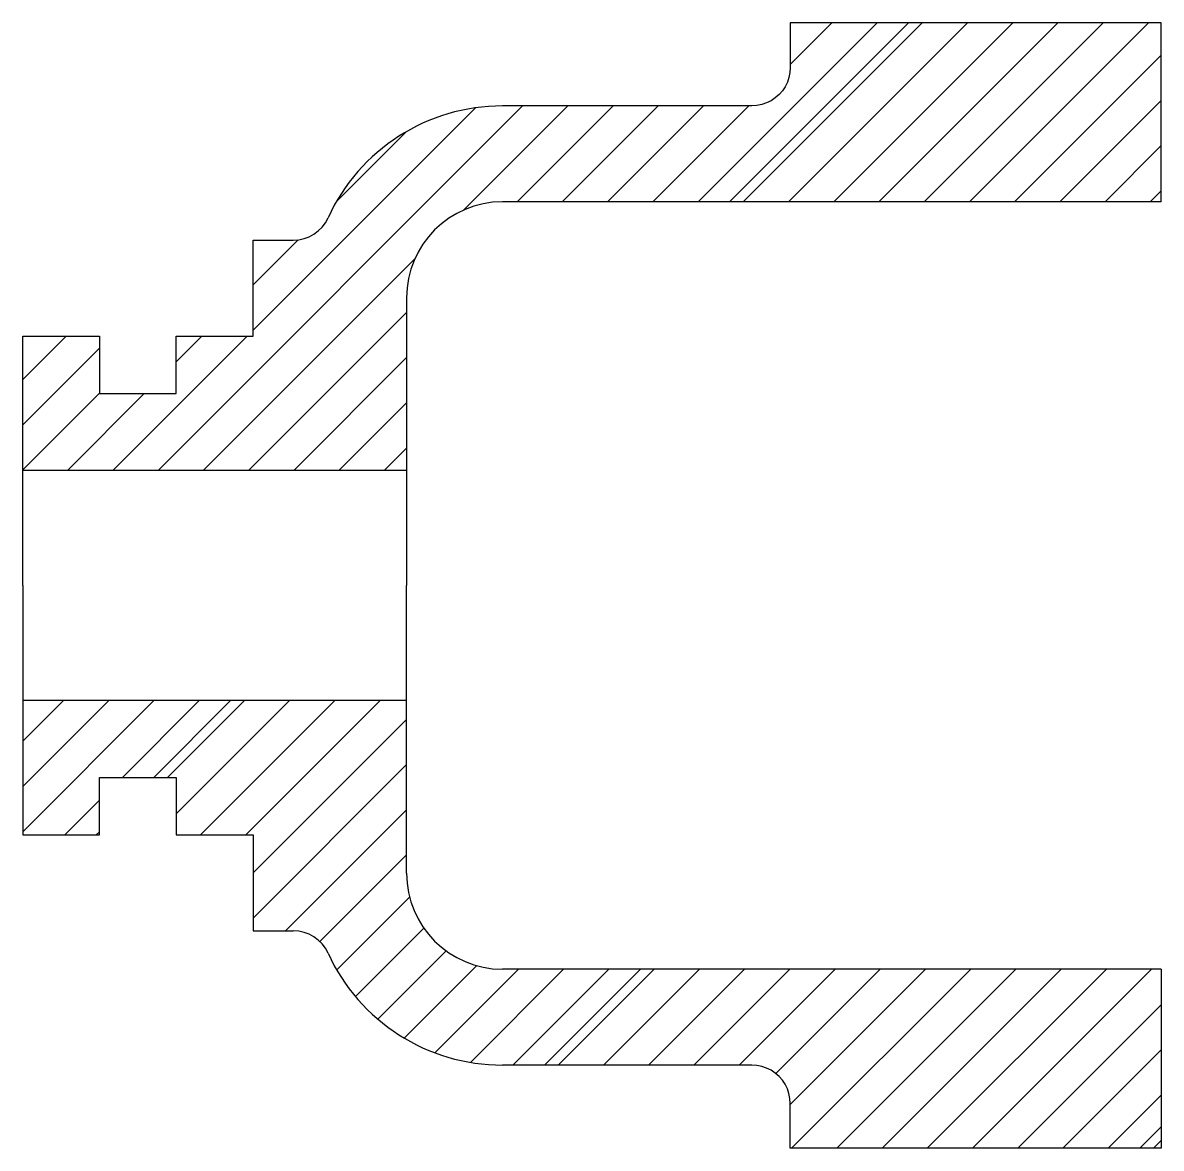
# Model space of a CAD drawing. Header units: centimetres. Extents: x 1916.8 to 2005.8, y 878.5 to 966.5.
import ezdxf

# ---------------------------------------------------------------- set-up
doc = ezdxf.new("R2010")
doc.units = ezdxf.units.CM
doc.layers.add('輪廓線', color=7, linetype='Continuous')

msp = doc.modelspace()

# ---------------------------------------------------------------- hatches: boundary and pattern name
h = msp.add_hatch()
h.set_pattern_fill('STEEL', color=256, scale=300)
h.set_pattern_definition([(45, (1916.83, 878.485), (-26.517, 26.517), []), (45, (1916.83, 897.235), (-26.517, 26.517), [])])
h.paths.add_polyline_path([(1946.83, 913.485), (1916.83, 913.485), (1916.83, 902.985), (1922.83, 902.985), (1922.83, 907.485), (1928.83, 907.485), (1928.83, 902.985), (1934.83, 902.985), (1934.83, 895.485), (1937.967, 895.485, -0.293253), (1940.694, 893.735, 0.293253), (1954.33, 884.985), (1958.83, 884.985), (1973.83, 884.985), (1974.222, 884.959), (1974.607, 884.883), (1974.978, 884.756), (1975.33, 884.583), (1975.657, 884.365), (1975.952, 884.106), (1976.21, 883.811), (1976.428, 883.485), (1976.602, 883.133), (1976.728, 882.761), (1976.805, 882.376), (1976.83, 881.985), (1976.83, 878.485), (2005.83, 878.485), (2005.83, 892.485), (1954.33, 892.485, -0.414214), (1946.83, 899.985)])
h.paths.add_polyline_path([(1954.33, 952.485), (2005.83, 952.485), (2005.83, 966.485), (1976.83, 966.485), (1976.83, 962.985), (1976.805, 962.593), (1976.728, 962.208), (1976.602, 961.837), (1976.428, 961.485), (1976.21, 961.158), (1975.952, 960.863), (1975.657, 960.605), (1975.33, 960.387), (1974.978, 960.213), (1974.607, 960.087), (1974.222, 960.01), (1973.83, 959.985), (1958.83, 959.985), (1954.33, 959.985, 0.293253), (1940.694, 951.235, -0.293253), (1937.967, 949.485), (1934.83, 949.485), (1934.83, 941.985), (1928.83, 941.985), (1928.83, 937.485), (1922.83, 937.485), (1922.83, 941.985), (1916.83, 941.985), (1916.83, 931.485), (1946.83, 931.485), (1946.83, 944.985, -0.414214)])
h = msp.add_hatch()
h.set_pattern_fill('ANSI31', scale=20)
h.set_pattern_definition([(45, (1916.8303, 878.4848), (-1.767767, 1.767767), [])])
h.paths.add_polyline_path([(1946.83, 944.985, -0.414214), (1954.33, 952.485), (2005.83, 952.485), (2005.83, 966.485), (1976.83, 966.485), (1976.83, 962.985), (1976.805, 962.593), (1976.728, 962.208), (1976.602, 961.837), (1976.428, 961.485), (1976.21, 961.158), (1975.952, 960.863), (1975.657, 960.605), (1975.33, 960.387), (1974.978, 960.213), (1974.607, 960.087), (1974.222, 960.01), (1973.83, 959.985), (1958.83, 959.985), (1954.33, 959.985, 0.293253), (1940.694, 951.235, -0.293253), (1937.967, 949.485), (1934.83, 949.485), (1934.83, 941.985), (1928.83, 941.985), (1928.83, 937.485), (1922.83, 937.485), (1922.83, 941.985), (1916.83, 941.985), (1916.83, 931.485), (1946.83, 931.485)])
h.paths.add_polyline_path([(1946.83, 913.485), (1916.83, 913.485), (1916.83, 902.985), (1922.83, 902.985), (1922.83, 907.485), (1928.83, 907.485), (1928.83, 902.985), (1934.83, 902.985), (1934.83, 895.485), (1937.967, 895.485, -0.293253), (1940.694, 893.735, 0.293253), (1954.33, 884.985), (1958.83, 884.985), (1973.83, 884.985), (1974.222, 884.959), (1974.607, 884.883), (1974.978, 884.756), (1975.33, 884.583), (1975.657, 884.365), (1975.952, 884.106), (1976.21, 883.811), (1976.428, 883.485), (1976.602, 883.133), (1976.728, 882.761), (1976.805, 882.376), (1976.83, 881.985), (1976.83, 878.485), (2005.83, 878.485), (2005.83, 892.485), (1954.33, 892.485, -0.414214), (1946.83, 899.985)])

# ---------------------------------------------------------------- linework, layer by layer
at = {"layer": '輪廓線'}
for p, q in [((2005.83, 966.485), (1976.83, 966.485)), ((1976.83, 966.485), (1976.83, 962.985)), ((2005.83, 952.485), (2005.83, 966.485)), ((1976.83, 962.985), (1976.805, 962.593)), ((1976.728, 962.208), (1976.602, 961.837)), ((1976.805, 962.593), (1976.728, 962.208)), ((1976.428, 961.485), (1976.21, 961.158)), ((1976.602, 961.837), (1976.428, 961.485)), ((1975.33, 960.387), (1974.978, 960.213)), ((1975.657, 960.605), (1975.33, 960.387)), ((1975.952, 960.863), (1975.657, 960.605)), ((1976.21, 961.158), (1975.952, 960.863)), ((1958.83, 959.985), (1954.33, 959.985)), ((1973.83, 959.985), (1958.83, 959.985)), ((1974.222, 960.01), (1973.83, 959.985)), ((1974.607, 960.087), (1974.222, 960.01)), ((1974.978, 960.213), (1974.607, 960.087)), ((2005.83, 952.485), (1954.33, 952.485)), ((1934.83, 941.985), (1934.83, 949.485)), ((1934.83, 949.485), (1937.967, 949.485)), ((1946.83, 944.985), (1946.83, 931.485)), ((1916.83, 941.985), (1922.83, 941.985)), ((1916.83, 931.485), (1916.83, 941.985)), ((1922.83, 941.985), (1922.83, 937.485)), ((1928.83, 937.485), (1928.83, 941.985)), ((1928.83, 941.985), (1934.83, 941.985)), ((1922.83, 937.485), (1928.83, 937.485)), ((1916.83, 922.485), (1916.83, 931.485)), ((1946.83, 931.485), (1916.83, 931.485)), ((1946.83, 931.485), (1946.83, 922.485)), ((1916.83, 922.485), (1916.83, 913.485)), ((1946.83, 913.485), (1946.83, 922.485)), ((1946.83, 913.485), (1916.83, 913.485)), ((1916.83, 913.485), (1916.83, 902.985)), ((1946.83, 899.985), (1946.83, 913.485)), ((1922.83, 902.985), (1922.83, 907.485)), ((1922.83, 907.485), (1928.83, 907.485)), ((1928.83, 907.485), (1928.83, 902.985)), ((1916.83, 902.985), (1922.83, 902.985)), ((1928.83, 902.985), (1934.83, 902.985)), ((1934.83, 902.985), (1934.83, 895.485)), ((1934.83, 895.485), (1937.967, 895.485)), ((2005.83, 892.485), (1954.33, 892.485)), ((2005.83, 892.485), (2005.83, 878.485)), ((1958.83, 884.985), (1954.33, 884.985)), ((1973.83, 884.985), (1958.83, 884.985)), ((1974.222, 884.959), (1973.83, 884.985)), ((1974.607, 884.883), (1974.222, 884.959)), ((1974.978, 884.756), (1974.607, 884.883)), ((1975.33, 884.583), (1974.978, 884.756)), ((1975.657, 884.365), (1975.33, 884.583)), ((1975.952, 884.106), (1975.657, 884.365)), ((1976.21, 883.811), (1975.952, 884.106)), ((1976.428, 883.485), (1976.21, 883.811)), ((1976.602, 883.133), (1976.428, 883.485)), ((1976.728, 882.761), (1976.602, 883.133)), ((1976.805, 882.376), (1976.728, 882.761)), ((1976.83, 881.985), (1976.805, 882.376)), ((1976.83, 878.485), (1976.83, 881.985)), ((2005.83, 878.485), (1976.83, 878.485))]:
    msp.add_line(p, q, dxfattribs=at)
for centre, radius, start, end in [((1954.33, 944.985), 15, 90, 155.37568), ((1954.33, 944.985), 7.5, 90, 180), ((1937.967, 952.485), 3, 270, 335.37568), ((1954.33, 899.985), 7.5, 180, 270), ((1937.967, 892.485), 3, 24.62432, 90), ((1954.33, 899.985), 15, 204.62432, 270)]:
    msp.add_arc(centre, radius, start, end, dxfattribs=at)

doc.saveas('drawing.dxf')
